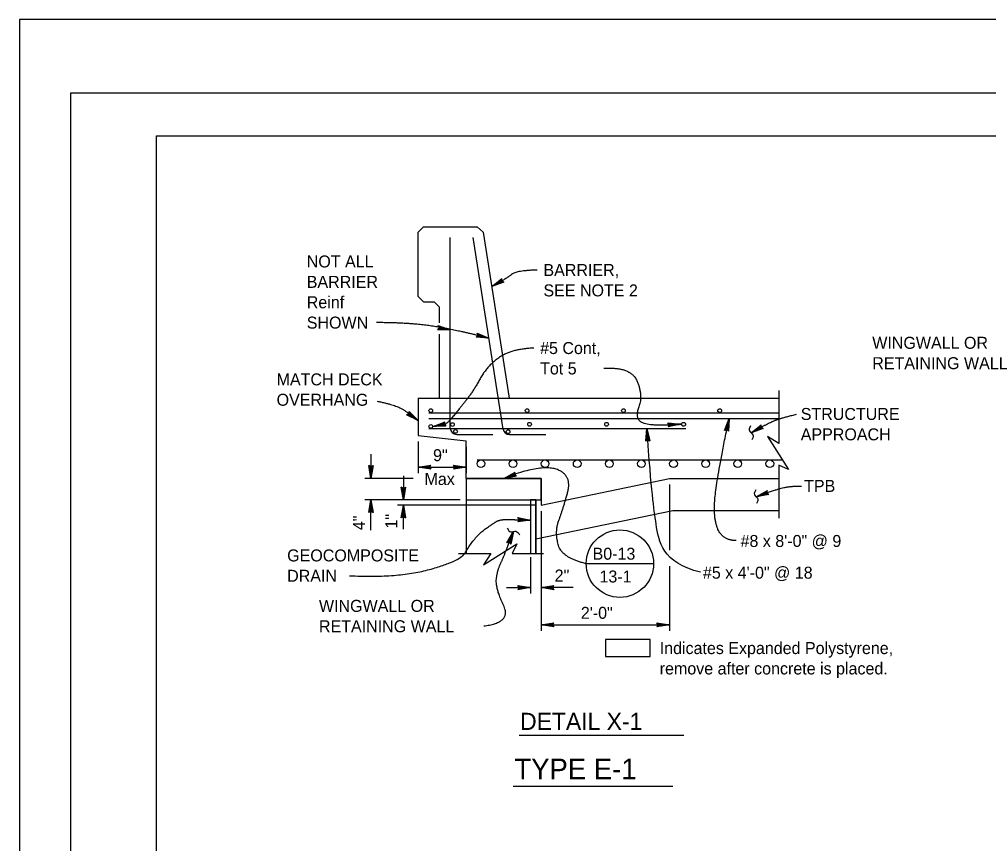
# Model space of a CAD drawing. Extents: x -893 to 867, y -474 to 712.
# Drawn here: x -893 to -327, y 231 to 712 of the extents above; entities that cross this region are included whole.
import ezdxf

# ---------------------------------------------------------------- set-up
doc = ezdxf.new("R2010")
doc.units = 0
for name, color, linetype in [('12 Coord Grid', 7, 'Continuous'), ('border_PLOTTING-ELEMENTS', 7, 'Continuous'), ('border_rw_22x34_Cut_Lines', 7, 'Continuous'), ('border_SHEET', 7, 'Continuous'), ('str_Concrete-A', 7, 'Continuous'), ('str_Hatching-A', 7, 'Continuous'), ('str_Reinforcement-B', 7, 'Continuous'), ('str_Reinforcement-C', 7, 'Continuous'), ('str_Reinforcement-D', 7, 'Continuous'), ('str_Text-A', 7, 'Continuous')]:
    doc.layers.add(name, color=color, linetype=linetype)

# ---------------------------------------------------------------- blocks, each defined once
blk = doc.blocks.new('TERMAG-E')
at = {"layer": '12 Coord Grid'}
for p, q in [((-14.420088, 1.268592), (-15.202128, 2.537184)), ((-15.202128, 2.537184), (0, 0)), ((0, 0), (-15.202128, -2.53992)), ((-14.81088, 1.902888), (0, 0)), ((0, 0), (-14.81088, -1.904712)), ((0, 0), (-14.420088, 1.268592)), ((-14.420088, 1.268592), (-13.638504, 0)), ((-14.420088, -1.270416), (0, 0)), ((-13.638504, 0), (-14.420088, -1.270416)), ((0, 0), (-14.029296, 0.634296)), ((-14.029296, -0.635208), (0, 0)), ((-13.638504, 0), (0, 0)), ((-14.420088, -1.270416), (-15.202128, -2.53992))]:
    blk.add_line(p, q, dxfattribs=at)

msp = doc.modelspace()

# ---------------------------------------------------------------- linework, layer by layer
at = {"layer": 'border_PLOTTING-ELEMENTS'}
for points in [[(-893.46, -474.04), (866.54, -474.04), (866.54, 711.96), (-893.46, 711.96)], [(-863.46, 668.96), (836.54, 668.96), (836.54, -431.04), (-863.46, -431.04)]]:
    msp.add_lwpolyline(points, close=True, dxfattribs=at)
at = {"layer": 'border_rw_22x34_Cut_Lines'}
msp.add_lwpolyline([(-863.46, 668.96), (836.54, 668.96), (836.54, -431.04), (-863.46, -431.04)], close=True, dxfattribs=at)
at = {"layer": 'border_SHEET'}
for p, q in [((-813.46, 643.96), (811.54, 643.96)), ((-813.46, -406.04), (-813.46, 643.96))]:
    msp.add_line(p, q, dxfattribs=at)
at = {"layer": 'str_Concrete-A'}
for p, q in [((-657.41, 590.76), (-660.54, 587.63)), ((-657.41, 590.76), (-626.16, 590.76)), ((-626.16, 590.76), (-622.55, 587.67)), ((-660.54, 550.13), (-660.54, 587.63)), ((-622.55, 587.67), (-607.41, 490.76)), ((-660.54, 550.13), (-657.41, 547.01)), ((-657.41, 547.01), (-651.16, 547.01)), ((-651.16, 547.01), (-648.04, 543.88)), ((-648.04, 534.63), (-648.04, 543.88)), ((-648.04, 490.76), (-648.04, 528.16)), ((-660.54, 490.76), (-660.54, 468.88)), ((-660.54, 490.76), (-449.97, 490.76)), ((-660.54, 468.88), (-632.41, 465.76)), ((-632.41, 443.88), (-632.41, 465.76)), ((-632.41, 443.88), (-588.66, 443.88)), ((-588.66, 443.88), (-632.41, 443.88)), ((-588.66, 428.27), (-513.66, 443.88)), ((-588.66, 443.88), (-588.66, 428.27)), ((-513.66, 443.88), (-449.97, 443.88)), ((-632.41, 431.38), (-588.66, 431.38)), ((-632.41, 431.38), (-632.41, 399.94)), ((-594.91, 431.38), (-594.91, 399.94)), ((-591.8, 408.46), (-511.73, 425.13)), ((-511.73, 425.13), (-449.97, 425.13))]:
    msp.add_line(p, q, dxfattribs=at)
for points in [[(-449.97, 495.26), (-449.97, 464.18), (-456.58, 468.36), (-444.32, 448.96), (-449.97, 451.55), (-449.97, 420.63)], [(-636.91, 399.94), (-618.18, 399.94), (-622.36, 393.33), (-602.96, 405.58), (-605.55, 399.94), (-587.3, 399.94)]]:
    msp.add_lwpolyline(points, dxfattribs=at)
at = {"layer": 'str_Hatching-A'}
for p, q in [((-632.41, 443.88), (-632.41, 431.38)), ((-588.66, 443.88), (-632.41, 443.88)), ((-632.41, 443.88), (-632.41, 431.38)), ((-588.66, 431.38), (-588.66, 443.88)), ((-632.41, 431.38), (-594.91, 431.38)), ((-591.8, 431.38), (-594.91, 431.38)), ((-591.8, 431.38), (-594.91, 431.38)), ((-594.91, 431.38), (-594.91, 399.94)), ((-591.8, 431.38), (-594.91, 431.38)), ((-594.91, 431.38), (-594.91, 399.94)), ((-594.91, 431.38), (-591.8, 431.38)), ((-591.8, 431.38), (-591.8, 399.94)), ((-591.8, 399.94), (-591.8, 431.38)), ((-591.8, 399.94), (-591.8, 431.38)), ((-591.8, 431.38), (-588.66, 431.38)), ((-594.91, 399.94), (-591.8, 399.94)), ((-594.91, 399.94), (-591.8, 399.94))]:
    msp.add_line(p, q, dxfattribs=at)
at = {"layer": 'str_Reinforcement-B'}
for p, q in [((-641.77, 473.26), (-641.77, 584.49)), ((-610.93, 472.68), (-628.4, 584.49)), ((-654.27, 482.06), (-449.97, 482.06)), ((-654.27, 478.86), (-449.97, 478.86)), ((-654.27, 473.02), (-504.27, 473.02)), ((-638.02, 469.51), (-617.02, 469.51)), ((-607.22, 469.51), (-586.07, 469.51)), ((-626.15, 454.71), (-447.95, 454.71))]:
    msp.add_line(p, q, dxfattribs=at)
for centre, start in [((-638.02, 473.26), 180), ((-607.22, 473.26), 188.8807)]:
    msp.add_arc(centre, 3.75, start, 270, dxfattribs=at)
at = {"layer": 'str_Reinforcement-C'}
for centre in [(-623.9, 452.39), (-605.15, 452.39), (-586.4, 452.39), (-567.65, 452.39), (-548.9, 452.39), (-530.15, 452.39), (-511.4, 452.39), (-492.65, 452.39), (-473.9, 452.39), (-455.15, 452.39)]:
    msp.add_circle(centre, 2.25, dxfattribs=at)
at = {"layer": 'str_Reinforcement-D'}
for centre in [(-653.18, 483.41), (-596.93, 483.41), (-540.68, 483.41), (-484.43, 483.41), (-640.52, 475.29), (-595.49, 475.46), (-550.49, 475.46), (-505.49, 475.46), (-653.18, 474.21), (-638.7, 471.28), (-608.01, 471.13)]:
    msp.add_circle(centre, 1.09, dxfattribs=at)
at = {"layer": 'str_Text-A'}
for p, q in [((-660.54, 465.37), (-660.54, 446.88)), ((-632.41, 462.25), (-632.41, 446.88)), ((-688.1, 457.92), (-688.1, 443.88)), ((-688.72, 450.91), (-689.34, 451.29)), ((-688.1, 443.88), (-689.34, 451.29)), ((-688.1, 443.88), (-689.03, 451.1)), ((-688.72, 450.91), (-688.1, 443.88)), ((-688.1, 450.52), (-688.72, 450.91)), ((-688.41, 450.72), (-688.1, 443.88)), ((-686.86, 451.29), (-688.1, 443.88)), ((-687.17, 451.1), (-688.1, 443.88)), ((-688.1, 443.88), (-687.48, 450.91)), ((-687.48, 450.91), (-688.1, 450.52)), ((-688.1, 443.88), (-687.79, 450.72)), ((-688.1, 450.52), (-688.1, 443.88)), ((-687.48, 450.91), (-686.86, 451.29)), ((-660.54, 450.39), (-653.13, 451.63)), ((-660.54, 450.39), (-653.32, 451.32)), ((-653.51, 451.01), (-660.54, 450.39)), ((-653.7, 450.7), (-660.54, 450.39)), ((-660.54, 450.39), (-632.41, 450.39)), ((-653.89, 450.39), (-660.54, 450.39)), ((-653.13, 449.16), (-660.54, 450.39)), ((-660.54, 450.39), (-653.51, 449.77)), ((-653.32, 449.47), (-660.54, 450.39)), ((-660.54, 450.39), (-653.7, 450.08)), ((-653.89, 450.39), (-653.51, 451.01)), ((-653.51, 449.77), (-653.89, 450.39)), ((-653.51, 451.01), (-653.13, 451.63)), ((-653.51, 449.77), (-653.13, 449.16)), ((-639.44, 451.01), (-639.82, 451.63)), ((-639.82, 451.63), (-632.41, 450.39)), ((-632.41, 450.39), (-639.82, 449.15)), ((-639.44, 449.77), (-639.82, 449.15)), ((-639.63, 451.32), (-632.41, 450.39)), ((-632.41, 450.39), (-639.63, 449.46)), ((-632.41, 450.39), (-639.44, 451.01)), ((-639.44, 451.01), (-639.06, 450.39)), ((-639.44, 449.77), (-632.41, 450.39)), ((-639.06, 450.39), (-639.44, 449.77)), ((-632.41, 450.39), (-639.25, 450.7)), ((-639.25, 450.08), (-632.41, 450.39)), ((-639.06, 450.39), (-632.41, 450.39)), ((-663.46, 443.88), (-691.61, 443.88)), ((-669.2, 445.42), (-669.2, 431.38)), ((-669.82, 438.41), (-670.44, 438.79)), ((-669.2, 431.38), (-670.44, 438.79)), ((-669.2, 431.38), (-670.13, 438.6)), ((-669.82, 438.41), (-669.2, 431.38)), ((-669.2, 438.02), (-669.82, 438.41)), ((-669.51, 438.22), (-669.2, 431.38)), ((-667.96, 438.79), (-669.2, 431.38)), ((-668.27, 438.6), (-669.2, 431.38)), ((-669.2, 431.38), (-668.58, 438.41)), ((-668.58, 438.41), (-669.2, 438.02)), ((-669.2, 431.38), (-668.89, 438.22)), ((-669.2, 438.02), (-669.2, 431.38)), ((-668.58, 438.41), (-667.96, 438.79)), ((-513.66, 440.37), (-513.66, 401.9)), ((-635.92, 431.38), (-691.61, 431.38)), ((-689.34, 423.97), (-688.1, 431.38)), ((-689.03, 424.16), (-688.1, 431.38)), ((-688.1, 431.38), (-688.72, 424.36)), ((-688.1, 431.38), (-688.41, 424.55)), ((-688.1, 413.6), (-688.1, 431.38)), ((-688.1, 424.74), (-688.1, 431.38)), ((-688.1, 431.38), (-686.86, 423.97)), ((-687.48, 424.36), (-688.1, 431.38)), ((-687.79, 424.55), (-688.1, 431.38)), ((-688.1, 431.38), (-687.17, 424.16)), ((-635.92, 431.38), (-672.71, 431.38)), ((-688.72, 424.36), (-688.1, 424.74)), ((-688.1, 424.74), (-687.48, 424.36)), ((-592.17, 428.26), (-672.71, 428.26)), ((-670.44, 420.85), (-669.2, 428.26)), ((-670.13, 421.04), (-669.2, 428.26)), ((-669.2, 428.26), (-669.82, 421.23)), ((-669.2, 428.26), (-669.51, 421.42)), ((-669.2, 414.22), (-669.2, 428.26)), ((-669.2, 421.61), (-669.2, 428.26)), ((-669.2, 428.26), (-667.96, 420.85)), ((-668.58, 421.23), (-669.2, 428.26)), ((-668.89, 421.42), (-669.2, 428.26)), ((-669.2, 428.26), (-668.27, 421.04)), ((-588.66, 424.76), (-588.66, 354.8)), ((-588.66, 424.76), (-588.66, 376.56)), ((-688.72, 424.36), (-689.34, 423.97)), ((-687.48, 424.36), (-686.86, 423.97)), ((-669.82, 421.23), (-670.44, 420.85)), ((-669.82, 421.23), (-669.2, 421.61)), ((-669.2, 421.61), (-668.58, 421.23)), ((-668.58, 421.23), (-667.96, 420.85)), ((-594.91, 397.78), (-594.91, 376.56)), ((-562.42, 394.06), (-523.04, 394.06)), ((-513.66, 392.56), (-513.66, 354.8)), ((-608.95, 380.07), (-594.91, 380.07)), ((-601.94, 380.69), (-602.32, 381.3)), ((-602.32, 381.3), (-594.91, 380.07)), ((-594.91, 380.07), (-602.32, 378.83)), ((-601.94, 379.45), (-602.32, 378.83)), ((-602.13, 380.99), (-594.91, 380.07)), ((-594.91, 380.07), (-602.13, 379.14)), ((-594.91, 380.07), (-601.94, 380.69)), ((-601.94, 380.69), (-601.56, 380.07)), ((-601.94, 379.45), (-594.91, 380.07)), ((-601.56, 380.07), (-601.94, 379.45)), ((-594.91, 380.07), (-601.75, 380.38)), ((-601.75, 379.76), (-594.91, 380.07)), ((-601.56, 380.07), (-594.91, 380.07)), ((-588.66, 380.07), (-581.26, 381.31)), ((-588.66, 380.07), (-581.45, 381)), ((-581.64, 380.69), (-588.66, 380.07)), ((-581.83, 380.38), (-588.66, 380.07)), ((-570.08, 380.07), (-588.66, 380.07)), ((-582.02, 380.07), (-588.66, 380.07)), ((-581.26, 378.83), (-588.66, 380.07)), ((-588.66, 380.07), (-581.64, 379.45)), ((-581.45, 379.14), (-588.66, 380.07)), ((-588.66, 380.07), (-581.83, 379.76)), ((-582.02, 380.07), (-581.64, 380.69)), ((-581.64, 379.45), (-582.02, 380.07)), ((-581.64, 380.69), (-581.26, 381.31)), ((-581.64, 379.45), (-581.26, 378.83)), ((-588.66, 358.31), (-513.66, 358.31)), ((-601.53, 293.86), (-505.32, 293.86)), ((-604.97, 264.06), (-511.73, 264.06))]:
    msp.add_line(p, q, dxfattribs=at)
msp.add_lwpolyline([(-551.19, 339.84), (-524.98, 339.84), (-524.98, 349.7), (-551.19, 349.7)], close=True, dxfattribs=at)
msp.add_lwpolyline([(-551.19, 339.84), (-524.98, 339.84), (-524.98, 349.7), (-551.19, 349.7), (-551.19, 339.84)], dxfattribs=at)
msp.add_circle((-542.73, 394.06), 19.69, dxfattribs=at)
for points, degree in [([(-591.11, 565.57), (-603.52, 565.18), (-608.84, 560.55), (-617.59, 555.9)], 2), ([(-684.91, 535.03), (-664.94, 535.03), (-636.12, 530.37), (-619.21, 525.71)], 2), ([(-593.04, 519.93), (-605.51, 519.57), (-620.06, 509.85), (-628.04, 495.25), (-636.13, 484.8), (-643.5, 475.99), (-646.36, 474.61), (-651.85, 474.11)], 2), ([(-552.17, 508.17), (-536.21, 509.16), (-529.12, 492.2), (-534.37, 478.53), (-524.51, 474.34), (-507.2, 475.47)], 2), ([(-684.47, 488.97), (-673.59, 486.7), (-665.75, 481.86), (-660.54, 477.6)], 2), ([(-466.04, 470.44), (-456.22, 476.14), (-448.43, 479.21), (-439.51, 481.32)], 2), ([(-474.75, 407.51), (-482.26, 407.51), (-488.32, 420.05), (-486.02, 444.98), (-478.92, 478.86)], 2), ([(-495.59, 389.01), (-518.11, 394.59), (-521.97, 419.56), (-524.13, 434.62), (-526.95, 473.02)], 3), ([(-466.48, 474.48), (-467.1, 473.38), (-467.82, 471.33), (-464.27, 469.55), (-464.99, 467.5), (-465.61, 466.4)], 3), ([(-562.42, 394.06), (-576.7, 397.33), (-580.79, 413.08), (-575.9, 425.86), (-570.55, 445.84), (-588.65, 452.39), (-610.54, 443.88)], 2), ([(-463.32, 437.23), (-464.01, 436.17), (-464.85, 434.17), (-461.41, 432.18), (-462.25, 430.18), (-462.93, 429.12)], 3), ([(-463.13, 433.17), (-450.33, 437.96), (-441.08, 439.5), (-436.61, 439.35)], 2), ([(-700.61, 386.97), (-672.59, 385.62), (-635.89, 395.53), (-630.36, 405.14), (-623.95, 412.62), (-617.93, 416.61), (-613.07, 419.91), (-604.98, 419.77), (-599.59, 419.65), (-594.91, 419.55)], 2), ([(-608.5, 414.71), (-607.95, 413.58), (-606.67, 411.82), (-603.19, 413.72), (-601.91, 411.96), (-601.36, 410.83)], 3), ([(-622.28, 357.7), (-605.81, 359.49), (-615.41, 379.65), (-614.34, 390.14), (-610.07, 398.98), (-604.93, 412.77)], 2)]:
    msp.add_open_spline(points, degree=degree, dxfattribs=at)

# ---------------------------------------------------------------- block references
for p, xscale, yscale, rotation in [((-617.59, 555.9), 0.4871729091841972, 0.48807610493973047, -150.7007988723612), ((-641.77, 530.64), 0.48717290918419726, 0.4880761049397305, -9.408450299016982), ((-619.21, 525.71), 0.48717290918419737, 0.48807610493973047, -14.298674579486295), ((-660.54, 477.6), 0.48717290918419726, 0.4880761049397305, -35.76227283876178), ((-651.85, 474.11), 0.4871729091841972, 0.48807610493973047, -168.4484406797363), ((-507.2, 475.47), 0.48717290918419703, 0.48807610493973025, 2.5503686270274537), ((-478.92, 478.86), 0.48717290918419714, 0.48807610493973064, 78.33236378068776), ((-526.95, 473.02), 0.4871729091841971, 0.48807610493973064, 94.24903417653901), ((-466.04, 470.44), 0.4871729091841972, 0.4880761049397307, -151.1914405047742), ((-610.54, 443.88), 0.4871729091841971, 0.48807610493973036, -160.32012016404576), ((-463.13, 433.17), 0.48717290918419714, 0.48807610493973064, -160.7660638982303), ((-594.91, 419.55), 0.48717290918419714, 0.48807610493973036, -1.2405344274791776), ((-604.93, 412.77), 0.48717290918419703, 0.4880761049397305, 69.23143568565456), ((-588.66, 358.31), 0.4871729091841971, 0.4880761049397305, 180)]:
    msp.add_blockref('TERMAG-E', p, dxfattribs=dict(at, xscale=xscale, yscale=yscale, rotation=rotation))
at = {"layer": 'str_Text-A', "xscale": 0.4871729091841971, "yscale": 0.4880761049397305}
msp.add_blockref('TERMAG-E', (-513.66, 358.31), dxfattribs=at)

# ---------------------------------------------------------------- texts
at = {"layer": 'str_Text-A'}
for s, height, p in [('NOT ALL ', 7, (-725.61, 567.05)), ('BARRIER,', 7, (-587.37, 562.06)), ('BARRIER ', 7, (-725.61, 555.15)), ('SEE NOTE 2', 7, (-587.37, 550.16)), ('Reinf ', 7, (-725.61, 543.25)), ('SHOWN', 7, (-725.61, 531.35)), ('WINGWALL OR', 7, (-395.32, 519.55)), ('#5 Cont,', 7, (-589.32, 516.48)), ('Tot 5', 7, (-589.32, 504.58)), ('RETAINING WALL', 7, (-395.32, 507.65)), ('MATCH DECK', 7, (-743.22, 498.18)), ('OVERHANG', 7, (-743.22, 486.28)), ('STRUCTURE ', 7, (-437.09, 477.98)), ('APPROACH', 7, (-437.09, 466.08)), ('9"', 7.02, (-651.85, 453.9)), ('Max', 7, (-656.84, 440.01)), ('TPB', 7, (-435.13, 435.97)), ('#8 x 8\'-0" @ 9', 7, (-472.25, 403.8)), ('GEOCOMPOSITE ', 7, (-737.06, 395.36)), ('B0-13', 7, (-558.68, 396.37)), ('2"', 7.02, (-580.83, 383.58)), ('#5 x 4\'-0" @ 18', 7, (-494.21, 385.28)), ('DRAIN', 7, (-737.06, 383.46)), ('13-1', 7, (-554.64, 383.05)), ('WINGWALL OR', 7, (-718.49, 365.9)), ('2\'-0"', 7, (-565.54, 361.83)), ('RETAINING WALL', 7, (-718.49, 354)), ('Indicates Expanded Polystyrene,', 7, (-519.46, 341.24)), ('remove after concrete is placed.', 7, (-519.46, 329.34)), ('DETAIL X-1', 10, (-600.98, 296.94)), ('TYPE E-1', 12.002, (-604.33, 268.17))]:
    msp.add_text(s, height=height, dxfattribs=at).set_placement(p)
for s, p in [('4"', (-691.61, 413.6)), ('1"', (-672.71, 414.53))]:
    msp.add_text(s, height=7.02, rotation=90, dxfattribs=at).set_placement(p)

doc.saveas('drawing.dxf')
